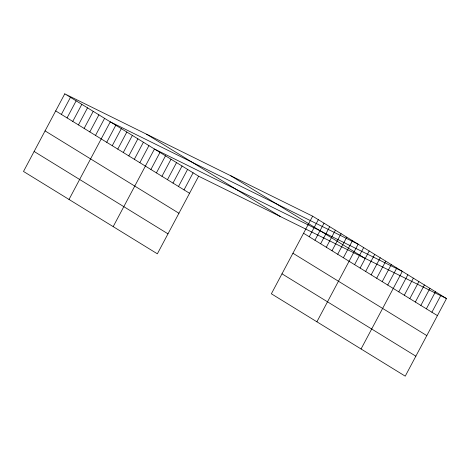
<?xml version="1.0" encoding="UTF-8"?>
<svg xmlns="http://www.w3.org/2000/svg" width="470" height="470" viewBox="0 0 470 470"><rect width="100%" height="100%" fill="white"/><g stroke="black" fill="none" stroke-linecap="round" stroke-linejoin="round"><path stroke-width="0.7" d="M64.766 93.841L23.5 171.45L157.362 253.818L198.628 176.209L64.766 93.841L312.638 216.182L446.5 298.55L405.234 376.159L271.372 293.791L312.638 216.182M61.376 114.41L70.453 97.343M67.069 117.911L76.146 100.838M72.756 121.413L81.833 104.34M78.443 124.914L87.52 107.842M84.136 128.41L93.213 111.343M89.823 131.911L98.9 114.844M95.516 135.413L104.587 118.346M69.014 199.45L110.28 121.848L358.152 244.189L316.886 321.797M106.725 142.31L115.802 125.243M112.248 145.712L121.325 128.639M117.77 149.108L126.841 132.041M123.287 152.503L132.364 135.436M128.809 155.905L137.886 138.832M134.332 159.301L143.409 142.234M139.854 162.696L148.931 145.63M113.188 226.634L154.454 149.025L402.326 271.372L361.06 348.981M150.899 169.494L159.976 152.427M156.422 172.889L165.499 155.823M161.944 176.291L171.021 159.218M167.467 179.687L176.538 162.614M172.989 183.083L182.06 166.016M178.506 186.484L187.583 169.412M184.029 189.88L193.105 172.807M309.248 236.757L318.325 219.684M314.941 240.252L324.018 223.185M320.628 243.754L329.705 226.687M326.315 247.255L335.392 230.188M332.008 250.757L341.085 233.69M337.695 254.258L346.772 237.186M343.388 257.76L352.459 240.687M354.597 264.657L363.674 247.584M360.12 268.053L369.197 250.986M365.642 271.454L374.713 254.382M371.159 274.85L380.236 257.777M376.681 278.246L385.758 261.179M382.204 281.647L391.281 264.575M387.727 285.043L396.803 267.971M398.772 291.841L407.848 274.768M404.294 295.236L413.371 278.164M409.816 298.632L418.893 281.565M415.339 302.034L424.41 284.961M420.856 305.43L429.933 288.357M426.378 308.825L435.455 291.758M431.901 312.227L440.978 295.154M198.628 176.209L446.5 298.55M230.841 175.809L364.702 258.177M146.564 134.214L280.425 216.582M303.561 233.255L437.423 315.623M292.939 253.23L426.801 335.598M55.689 110.908L189.551 193.276M281.994 273.816L415.856 356.184M45.067 130.889L178.929 213.257M34.122 151.469L167.984 233.837"/></g></svg>
